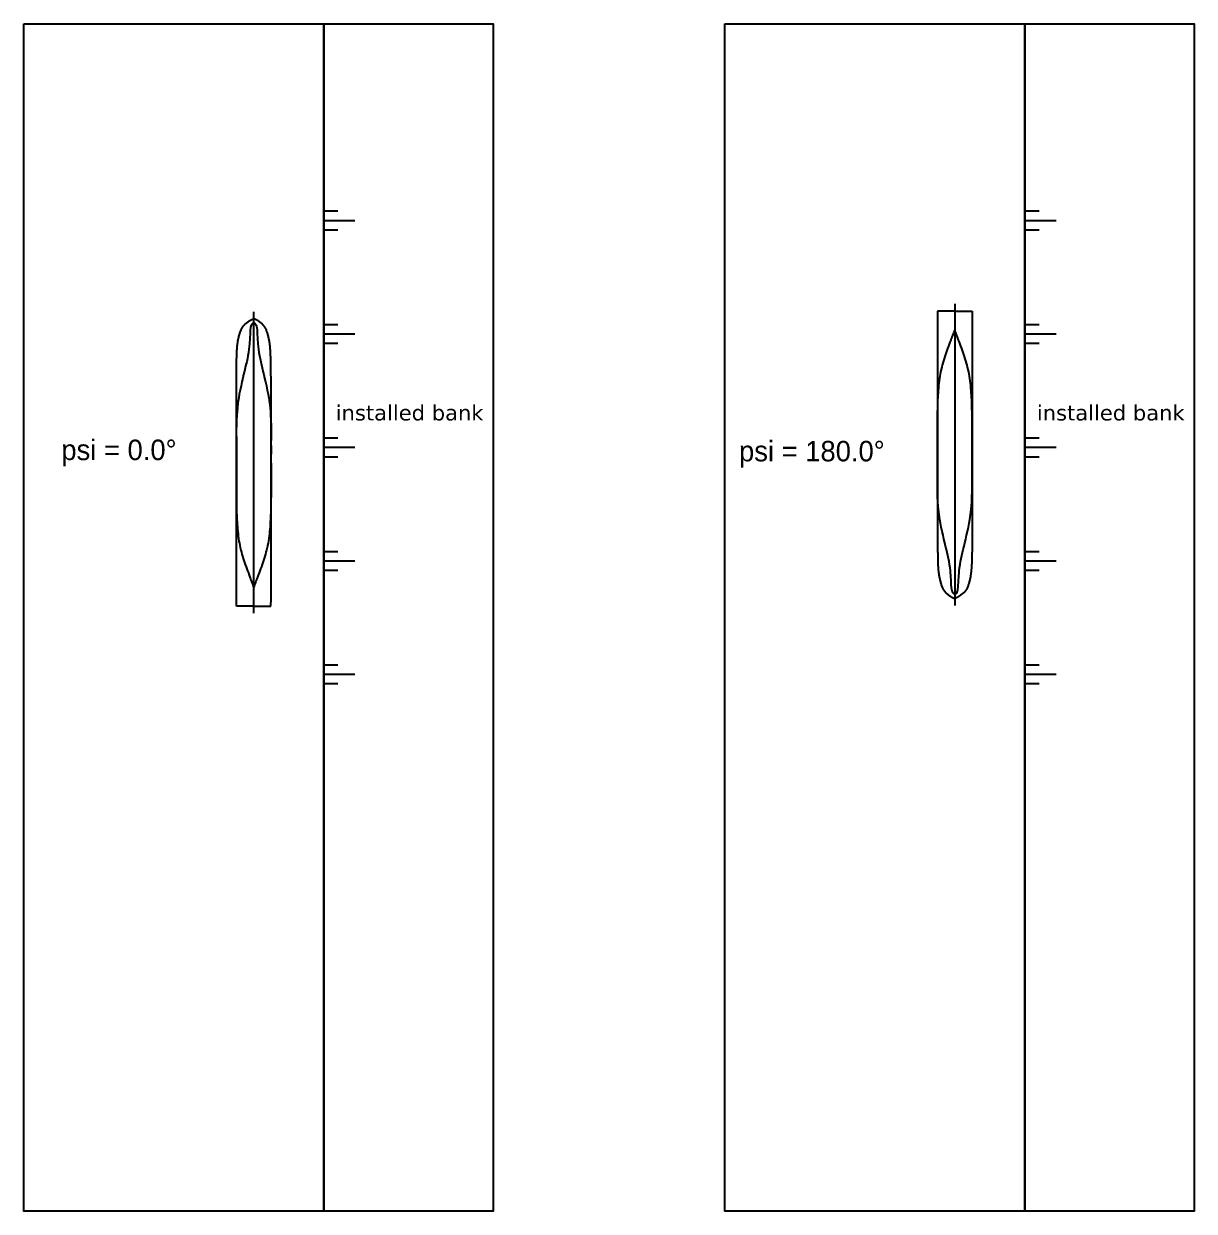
# Model space of a CAD drawing. Header units: millimetres. Extents: x -3509 to 35403, y 3238 to 21357.
# Drawn here: x -3509 to 14353, y 3238 to 21357 of the extents above; entities that cross this region are included whole.
import ezdxf

# ---------------------------------------------------------------- set-up
doc = ezdxf.new("R2010")
doc.units = ezdxf.units.MM
for name, color, linetype in [('Center', 7, 'Continuous'), ('Knuckle_lines', 7, 'Continuous'), ('waterlines', 7, 'Continuous')]:
    doc.layers.add(name, color=color, linetype=linetype)

msp = doc.modelspace()

# ---------------------------------------------------------------- linework, layer by layer
for p, q in [((1069.978, 18500.855), (1285.078, 18500.855)), ((11769.182, 18500.855), (11984.282, 18500.855)), ((1069.978, 18357.555), (1545.541, 18357.555)), ((11769.182, 18357.555), (12244.744, 18357.555)), ((1069.978, 18214.254), (1285.078, 18214.254)), ((11769.182, 18214.254), (11984.282, 18214.254)), ((1069.978, 16769.492), (1285.078, 16769.492)), ((11769.182, 16769.492), (11984.282, 16769.492)), ((1069.978, 16626.191), (1545.541, 16626.191)), ((11769.182, 16626.191), (12244.744, 16626.191)), ((1069.978, 16482.891), (1285.078, 16482.891)), ((11769.182, 16482.891), (11984.282, 16482.891)), ((1069.978, 15038.129), (1285.078, 15038.129)), ((1069.978, 14894.828), (1545.541, 14894.828)), ((11769.182, 15038.129), (11984.282, 15038.129)), ((11769.182, 14894.828), (12244.744, 14894.828)), ((1069.978, 14751.528), (1285.078, 14751.528)), ((11769.182, 14751.528), (11984.282, 14751.528)), ((1069.978, 13306.766), (1285.078, 13306.766)), ((11769.182, 13306.766), (11984.282, 13306.766)), ((1069.978, 13163.465), (1545.541, 13163.465)), ((11769.182, 13163.465), (12244.744, 13163.465)), ((1069.978, 13020.164), (1285.078, 13020.164)), ((11769.182, 13020.164), (11984.282, 13020.164)), ((1069.978, 11575.402), (1285.078, 11575.402)), ((1069.978, 11432.102), (1545.541, 11432.102)), ((11769.182, 11575.402), (11984.282, 11575.402)), ((11769.182, 11432.102), (12244.744, 11432.102)), ((1069.978, 11288.801), (1285.078, 11288.801)), ((11769.182, 11288.801), (11984.282, 11288.801))]:
    msp.add_line(p, q)
for points in [[(-3508.931, 21357.236), (1069.978, 21357.236), (1069.978, 3238.331), (-3508.931, 3238.331)], [(1069.978, 21357.236), (3653.758, 21357.236), (3653.758, 3238.331), (1069.978, 3238.331)], [(7190.273, 21357.236), (11769.182, 21357.236), (11769.182, 3238.331), (7190.273, 3238.331)], [(11769.182, 21357.236), (14352.962, 21357.236), (14352.962, 3238.331), (11769.182, 3238.331)]]:
    msp.add_lwpolyline(points, close=True)
at = {"layer": 'Center', "color": 4}
for p, q in [((10699.204, 17081.889), (10699.204, 12482.965)), ((0, 12362.768), (0, 16961.692))]:
    msp.add_line(p, q, dxfattribs=at)
at = {"layer": 'Knuckle_lines'}
for points in [[(-245.5, 16475.467), (-244.9, 16479.967), (-244.2, 16485.567), (-243.1, 16493.067), (-241.7, 16502.767), (-239.8, 16514.167), (-237.6, 16526.967), (-235.1, 16540.267), (-232.7, 16552.167), (-230.7, 16561.667), (-228.3, 16571.967), (-224.8, 16585.967), (-220.9, 16601.167), (-217.2, 16614.467), (-213.7, 16626.467), (-210, 16638.467), (-206.2, 16650.467), (-202.1, 16662.367), (-197.9, 16674.167), (-193.3, 16685.867), (-188.4, 16697.467), (-182.9, 16708.767), (-176.8, 16719.667), (-169.9, 16730.167), (-162.5, 16740.367), (-154.6, 16750.067), (-146.2, 16759.567), (-137.5, 16768.567), (-128.4, 16777.067), (-118.8, 16785.167), (-108.9, 16792.967), (-99, 16800.667), (-89, 16808.167), (-78.8, 16815.567), (-68.4, 16822.567), (-57.8, 16829.367), (-46.9, 16835.767), (-36, 16841.567), (-25.8, 16846.267), (-16.9, 16849.567), (-9.7, 16851.367), (-4.3, 16852.067), (0, 16852.167)], [(245.5, 16475.467), (244.9, 16479.967), (244.2, 16485.567), (243.1, 16493.067), (241.7, 16502.767), (239.8, 16514.167), (237.6, 16526.967), (235.1, 16540.267), (232.7, 16552.167), (230.7, 16561.667), (228.3, 16571.967), (224.8, 16585.967), (220.9, 16601.167), (217.2, 16614.467), (213.7, 16626.467), (210, 16638.467), (206.2, 16650.467), (202.1, 16662.367), (197.9, 16674.167), (193.3, 16685.867), (188.4, 16697.467), (182.9, 16708.767), (176.8, 16719.667), (169.9, 16730.167), (162.5, 16740.367), (154.6, 16750.067), (146.2, 16759.567), (137.5, 16768.567), (128.4, 16777.067), (118.8, 16785.167), (108.9, 16792.967), (99, 16800.667), (89, 16808.167), (78.8, 16815.567), (68.4, 16822.567), (57.8, 16829.367), (46.9, 16835.767), (36, 16841.567), (25.8, 16846.267), (16.9, 16849.567), (9.7, 16851.367), (4.3, 16852.067), (0, 16852.167)], [(10435.304, 16972.39), (10435.304, 16969.29), (10435.204, 16965.59), (10435.204, 16960.39), (10435.204, 16953.79), (10435.204, 16945.89), (10435.104, 16937.29), (10435.104, 16928.49), (10435.104, 16919.69), (10435.004, 16910.89), (10435.004, 16902.09), (10435.004, 16893.29), (10434.904, 16884.49), (10434.904, 16875.69), (10434.904, 16866.89), (10434.904, 16858.09), (10434.904, 16849.29), (10434.804, 16840.49), (10434.804, 16831.79), (10434.804, 16822.99), (10434.804, 16814.19), (10434.804, 16805.39), (10434.804, 16796.59), (10434.704, 16787.79), (10434.704, 16778.99), (10434.704, 16770.19), (10434.704, 16761.39), (10434.704, 16752.59), (10434.704, 16743.79), (10434.704, 16734.99), (10434.704, 16726.19), (10434.604, 16717.59), (10434.604, 16709.59), (10434.604, 16702.99), (10434.604, 16697.89), (10434.604, 16694.09), (10434.504, 14760.64)], [(10699.204, 16972.39), (10690.904, 16972.39), (10680.604, 16972.39), (10666.704, 16972.39), (10648.904, 16972.39), (10627.804, 16972.39), (10605.804, 16972.39), (10585.704, 16972.39), (10567.804, 16972.39), (10552.304, 16972.39), (10539.404, 16972.39), (10529.304, 16972.39), (10521.404, 16972.39), (10515.004, 16972.39), (10509.804, 16972.39), (10505.904, 16972.39), (10502.804, 16972.39), (10500.104, 16972.39), (10497.704, 16972.39), (10495.304, 16972.39), (10493.004, 16972.39), (10490.604, 16972.39), (10488.304, 16972.39), (10486.004, 16972.39), (10483.704, 16972.39), (10481.404, 16972.39), (10479.104, 16972.39), (10476.904, 16972.39), (10474.604, 16972.39), (10472.404, 16972.39), (10470.304, 16972.39), (10468.204, 16972.39), (10466.204, 16972.39), (10464.304, 16972.39), (10462.604, 16972.39), (10461.004, 16972.39), (10459.604, 16972.39), (10458.304, 16972.39), (10457.004, 16972.39), (10455.804, 16972.39), (10454.604, 16972.39), (10453.504, 16972.39), (10452.404, 16972.39), (10451.304, 16972.39), (10450.304, 16972.39), (10449.204, 16972.39), (10448.204, 16972.39), (10447.304, 16972.39), (10446.104, 16972.39), (10444.604, 16972.39), (10442.804, 16972.39), (10441.004, 16972.39), (10439.304, 16972.39), (10437.804, 16972.39), (10436.704, 16972.39), (10436.004, 16972.39), (10435.604, 16972.39), (10435.404, 16972.39), (10435.304, 16972.39)], [(10699.204, 16972.39), (10707.504, 16972.39), (10717.804, 16972.39), (10731.704, 16972.39), (10749.504, 16972.39), (10770.604, 16972.39), (10792.604, 16972.39), (10812.704, 16972.39), (10830.604, 16972.39), (10846.104, 16972.39), (10859.004, 16972.39), (10869.104, 16972.39), (10877.004, 16972.39), (10883.404, 16972.39), (10888.604, 16972.39), (10892.504, 16972.39), (10895.604, 16972.39), (10898.304, 16972.39), (10900.704, 16972.39), (10903.104, 16972.39), (10905.404, 16972.39), (10907.804, 16972.39), (10910.104, 16972.39), (10912.404, 16972.39), (10914.704, 16972.39), (10917.004, 16972.39), (10919.304, 16972.39), (10921.504, 16972.39), (10923.804, 16972.39), (10926.004, 16972.39), (10928.104, 16972.39), (10930.204, 16972.39), (10932.204, 16972.39), (10934.104, 16972.39), (10935.804, 16972.39), (10937.404, 16972.39), (10938.804, 16972.39), (10940.104, 16972.39), (10941.404, 16972.39), (10942.604, 16972.39), (10943.804, 16972.39), (10944.904, 16972.39), (10946.004, 16972.39), (10947.104, 16972.39), (10948.104, 16972.39), (10949.204, 16972.39), (10950.204, 16972.39), (10951.104, 16972.39), (10952.304, 16972.39), (10953.804, 16972.39), (10955.604, 16972.39), (10957.404, 16972.39), (10959.104, 16972.39), (10960.604, 16972.39), (10961.704, 16972.39), (10962.404, 16972.39), (10962.804, 16972.39), (10963.004, 16972.39), (10963.104, 16972.39)], [(10963.104, 16972.39), (10963.104, 16969.29), (10963.204, 16965.59), (10963.204, 16960.39), (10963.204, 16953.79), (10963.204, 16945.89), (10963.304, 16937.29), (10963.304, 16928.49), (10963.304, 16919.69), (10963.404, 16910.89), (10963.404, 16902.09), (10963.404, 16893.29), (10963.504, 16884.49), (10963.504, 16875.69), (10963.504, 16866.89), (10963.504, 16858.09), (10963.504, 16849.29), (10963.604, 16840.49), (10963.604, 16831.79), (10963.604, 16822.99), (10963.604, 16814.19), (10963.604, 16805.39), (10963.604, 16796.59), (10963.704, 16787.79), (10963.704, 16778.99), (10963.704, 16770.19), (10963.704, 16761.39), (10963.704, 16752.59), (10963.704, 16743.79), (10963.704, 16734.99), (10963.704, 16726.19), (10963.804, 16717.59), (10963.804, 16709.59), (10963.804, 16702.99), (10963.804, 16697.89), (10963.804, 16694.09), (10963.904, 14760.64)], [(-264.7, 14629.167), (-264.7, 14646.967), (-264.7, 14669.067), (-264.7, 14698.967), (-264.7, 14737.467), (-264.7, 14783.867), (-264.7, 14834.467), (-264.7, 14885.667), (-264.7, 14936.967), (-264.7, 14988.267), (-264.7, 15039.567), (-264.7, 15090.767), (-264.7, 15142.067), (-264.7, 15193.267), (-264.7, 15244.567), (-264.7, 15295.867), (-264.7, 15347.167), (-264.7, 15398.467), (-264.7, 15449.767), (-264.7, 15501.067), (-264.7, 15552.367), (-264.7, 15603.567), (-264.7, 15654.867), (-264.7, 15706.167), (-264.7, 15757.467), (-264.7, 15808.767), (-264.7, 15859.967), (-264.6, 15910.867), (-264.3, 15959.767), (-264, 16004.567), (-263.5, 16045.167), (-263.1, 16081.567), (-262.6, 16113.567), (-262.2, 16141.767), (-261.7, 16167.767), (-261.3, 16193.367), (-260.8, 16219.067), (-260.3, 16244.667), (-259.7, 16270.367), (-259, 16295.967), (-258.1, 16321.667), (-256.9, 16347.267), (-255.4, 16372.867), (-253.6, 16398.267), (-251.6, 16421.367), (-249.7, 16440.667), (-248, 16455.567), (-246.7, 16466.567), (-245.5, 16475.467)], [(264.7, 14629.167), (264.7, 14646.967), (264.7, 14669.067), (264.7, 14698.967), (264.7, 14737.467), (264.7, 14783.867), (264.7, 14834.467), (264.7, 14885.667), (264.7, 14936.967), (264.7, 14988.267), (264.7, 15039.567), (264.7, 15090.767), (264.7, 15142.067), (264.7, 15193.267), (264.7, 15244.567), (264.7, 15295.867), (264.7, 15347.167), (264.7, 15398.467), (264.7, 15449.767), (264.7, 15501.067), (264.7, 15552.367), (264.7, 15603.567), (264.7, 15654.867), (264.7, 15706.167), (264.7, 15757.467), (264.7, 15808.767), (264.7, 15859.967), (264.6, 15910.867), (264.3, 15959.767), (264, 16004.567), (263.5, 16045.167), (263.1, 16081.567), (262.6, 16113.567), (262.2, 16141.767), (261.7, 16167.767), (261.3, 16193.367), (260.8, 16219.067), (260.3, 16244.667), (259.7, 16270.367), (259, 16295.967), (258.1, 16321.667), (256.9, 16347.267), (255.4, 16372.867), (253.6, 16398.267), (251.6, 16421.367), (249.7, 16440.667), (248, 16455.567), (246.7, 16466.567), (245.5, 16475.467)], [(-263.9, 12472.267), (-263.9, 12475.367), (-264, 12479.067), (-264, 12484.267), (-264, 12490.867), (-264, 12498.767), (-264.1, 12507.367), (-264.1, 12516.167), (-264.1, 12524.967), (-264.2, 12533.767), (-264.2, 12542.567), (-264.2, 12551.367), (-264.3, 12560.167), (-264.3, 12568.967), (-264.3, 12577.767), (-264.3, 12586.567), (-264.3, 12595.367), (-264.4, 12604.167), (-264.4, 12612.867), (-264.4, 12621.667), (-264.4, 12630.467), (-264.4, 12639.267), (-264.4, 12648.067), (-264.5, 12656.867), (-264.5, 12665.667), (-264.5, 12674.467), (-264.5, 12683.267), (-264.5, 12692.067), (-264.5, 12700.867), (-264.5, 12709.667), (-264.5, 12718.467), (-264.6, 12727.067), (-264.6, 12735.067), (-264.6, 12741.667), (-264.6, 12746.767), (-264.6, 12750.567), (-264.7, 14684.017)], [(263.9, 12472.267), (263.9, 12475.367), (264, 12479.067), (264, 12484.267), (264, 12490.867), (264, 12498.767), (264.1, 12507.367), (264.1, 12516.167), (264.1, 12524.967), (264.2, 12533.767), (264.2, 12542.567), (264.2, 12551.367), (264.3, 12560.167), (264.3, 12568.967), (264.3, 12577.767), (264.3, 12586.567), (264.3, 12595.367), (264.4, 12604.167), (264.4, 12612.867), (264.4, 12621.667), (264.4, 12630.467), (264.4, 12639.267), (264.4, 12648.067), (264.5, 12656.867), (264.5, 12665.667), (264.5, 12674.467), (264.5, 12683.267), (264.5, 12692.067), (264.5, 12700.867), (264.5, 12709.667), (264.5, 12718.467), (264.6, 12727.067), (264.6, 12735.067), (264.6, 12741.667), (264.6, 12746.767), (264.6, 12750.567), (264.7, 14684.017)], [(10434.504, 14815.49), (10434.504, 14797.69), (10434.504, 14775.59), (10434.504, 14745.69), (10434.504, 14707.19), (10434.504, 14660.79), (10434.504, 14610.19), (10434.504, 14558.99), (10434.504, 14507.69), (10434.504, 14456.39), (10434.504, 14405.09), (10434.504, 14353.89), (10434.504, 14302.59), (10434.504, 14251.39), (10434.504, 14200.09), (10434.504, 14148.79), (10434.504, 14097.49), (10434.504, 14046.19), (10434.504, 13994.89), (10434.504, 13943.59), (10434.504, 13892.29), (10434.504, 13841.09), (10434.504, 13789.79), (10434.504, 13738.49), (10434.504, 13687.19), (10434.504, 13635.89), (10434.504, 13584.69), (10434.604, 13533.79), (10434.904, 13484.89), (10435.204, 13440.09), (10435.704, 13399.49), (10436.104, 13363.09), (10436.604, 13331.09), (10437.004, 13302.89), (10437.504, 13276.89), (10437.904, 13251.29), (10438.404, 13225.59), (10438.904, 13199.99), (10439.504, 13174.29), (10440.204, 13148.69), (10441.104, 13122.99), (10442.304, 13097.39), (10443.804, 13071.79), (10445.604, 13046.39), (10447.604, 13023.29), (10449.504, 13003.99), (10451.204, 12989.09), (10452.504, 12978.09), (10453.704, 12969.19)], [(10963.904, 14815.49), (10963.904, 14797.69), (10963.904, 14775.59), (10963.904, 14745.69), (10963.904, 14707.19), (10963.904, 14660.79), (10963.904, 14610.19), (10963.904, 14558.99), (10963.904, 14507.69), (10963.904, 14456.39), (10963.904, 14405.09), (10963.904, 14353.89), (10963.904, 14302.59), (10963.904, 14251.39), (10963.904, 14200.09), (10963.904, 14148.79), (10963.904, 14097.49), (10963.904, 14046.19), (10963.904, 13994.89), (10963.904, 13943.59), (10963.904, 13892.29), (10963.904, 13841.09), (10963.904, 13789.79), (10963.904, 13738.49), (10963.904, 13687.19), (10963.904, 13635.89), (10963.904, 13584.69), (10963.804, 13533.79), (10963.504, 13484.89), (10963.204, 13440.09), (10962.704, 13399.49), (10962.304, 13363.09), (10961.804, 13331.09), (10961.404, 13302.89), (10960.904, 13276.89), (10960.504, 13251.29), (10960.004, 13225.59), (10959.504, 13199.99), (10958.904, 13174.29), (10958.204, 13148.69), (10957.304, 13122.99), (10956.104, 13097.39), (10954.604, 13071.79), (10952.804, 13046.39), (10950.804, 13023.29), (10948.904, 13003.99), (10947.204, 12989.09), (10945.904, 12978.09), (10944.704, 12969.19)], [(10453.704, 12969.19), (10454.304, 12964.69), (10455.004, 12959.09), (10456.104, 12951.59), (10457.504, 12941.89), (10459.404, 12930.49), (10461.604, 12917.69), (10464.104, 12904.39), (10466.504, 12892.49), (10468.504, 12882.99), (10470.904, 12872.69), (10474.404, 12858.69), (10478.304, 12843.49), (10482.004, 12830.19), (10485.504, 12818.19), (10489.204, 12806.19), (10493.004, 12794.19), (10497.104, 12782.29), (10501.304, 12770.49), (10505.904, 12758.79), (10510.804, 12747.19), (10516.304, 12735.89), (10522.404, 12724.99), (10529.304, 12714.49), (10536.704, 12704.29), (10544.604, 12694.59), (10553.004, 12685.09), (10561.704, 12676.09), (10570.804, 12667.59), (10580.404, 12659.49), (10590.304, 12651.69), (10600.204, 12643.99), (10610.204, 12636.49), (10620.404, 12629.09), (10630.804, 12622.09), (10641.404, 12615.29), (10652.304, 12608.89), (10663.204, 12603.09), (10673.404, 12598.39), (10682.304, 12595.09), (10689.504, 12593.29), (10694.904, 12592.59), (10699.204, 12592.49)], [(10944.704, 12969.19), (10944.104, 12964.69), (10943.404, 12959.09), (10942.304, 12951.59), (10940.904, 12941.89), (10939.004, 12930.49), (10936.804, 12917.69), (10934.304, 12904.39), (10931.904, 12892.49), (10929.904, 12882.99), (10927.504, 12872.69), (10924.004, 12858.69), (10920.104, 12843.49), (10916.404, 12830.19), (10912.904, 12818.19), (10909.204, 12806.19), (10905.404, 12794.19), (10901.304, 12782.29), (10897.104, 12770.49), (10892.504, 12758.79), (10887.604, 12747.19), (10882.104, 12735.89), (10876.004, 12724.99), (10869.104, 12714.49), (10861.704, 12704.29), (10853.804, 12694.59), (10845.404, 12685.09), (10836.704, 12676.09), (10827.604, 12667.59), (10818.004, 12659.49), (10808.104, 12651.69), (10798.204, 12643.99), (10788.204, 12636.49), (10778.004, 12629.09), (10767.604, 12622.09), (10757.004, 12615.29), (10746.104, 12608.89), (10735.204, 12603.09), (10725.004, 12598.39), (10716.104, 12595.09), (10708.904, 12593.29), (10703.504, 12592.59), (10699.204, 12592.49)], [(0, 12472.267), (-8.3, 12472.267), (-18.6, 12472.267), (-32.5, 12472.267), (-50.3, 12472.267), (-71.4, 12472.267), (-93.4, 12472.267), (-113.5, 12472.267), (-131.4, 12472.267), (-146.9, 12472.267), (-159.8, 12472.267), (-169.9, 12472.267), (-177.8, 12472.267), (-184.2, 12472.267), (-189.4, 12472.267), (-193.3, 12472.267), (-196.4, 12472.267), (-199.1, 12472.267), (-201.5, 12472.267), (-203.9, 12472.267), (-206.2, 12472.267), (-208.6, 12472.267), (-210.9, 12472.267), (-213.2, 12472.267), (-215.5, 12472.267), (-217.8, 12472.267), (-220.1, 12472.267), (-222.3, 12472.267), (-224.6, 12472.267), (-226.8, 12472.267), (-228.9, 12472.267), (-231, 12472.267), (-233, 12472.267), (-234.9, 12472.267), (-236.6, 12472.267), (-238.2, 12472.267), (-239.6, 12472.267), (-240.9, 12472.267), (-242.2, 12472.267), (-243.4, 12472.267), (-244.6, 12472.267), (-245.7, 12472.267), (-246.8, 12472.267), (-247.9, 12472.267), (-248.9, 12472.267), (-250, 12472.267), (-251, 12472.267), (-251.9, 12472.267), (-253.1, 12472.267), (-254.6, 12472.267), (-256.4, 12472.267), (-258.2, 12472.267), (-259.9, 12472.267), (-261.4, 12472.267), (-262.5, 12472.267), (-263.2, 12472.267), (-263.6, 12472.267), (-263.8, 12472.267), (-263.9, 12472.267)], [(0, 12472.267), (8.3, 12472.267), (18.6, 12472.267), (32.5, 12472.267), (50.3, 12472.267), (71.4, 12472.267), (93.4, 12472.267), (113.5, 12472.267), (131.4, 12472.267), (146.9, 12472.267), (159.8, 12472.267), (169.9, 12472.267), (177.8, 12472.267), (184.2, 12472.267), (189.4, 12472.267), (193.3, 12472.267), (196.4, 12472.267), (199.1, 12472.267), (201.5, 12472.267), (203.9, 12472.267), (206.2, 12472.267), (208.6, 12472.267), (210.9, 12472.267), (213.2, 12472.267), (215.5, 12472.267), (217.8, 12472.267), (220.1, 12472.267), (222.3, 12472.267), (224.6, 12472.267), (226.8, 12472.267), (228.9, 12472.267), (231, 12472.267), (233, 12472.267), (234.9, 12472.267), (236.6, 12472.267), (238.2, 12472.267), (239.6, 12472.267), (240.9, 12472.267), (242.2, 12472.267), (243.4, 12472.267), (244.6, 12472.267), (245.7, 12472.267), (246.8, 12472.267), (247.9, 12472.267), (248.9, 12472.267), (250, 12472.267), (251, 12472.267), (251.9, 12472.267), (253.1, 12472.267), (254.6, 12472.267), (256.4, 12472.267), (258.2, 12472.267), (259.9, 12472.267), (261.4, 12472.267), (262.5, 12472.267), (263.2, 12472.267), (263.6, 12472.267), (263.8, 12472.267), (263.9, 12472.267)]]:
    msp.add_lwpolyline(points, dxfattribs=at)
at = {"layer": 'waterlines'}
for points in [[(0, 16789.367), (-15.2, 16787.067), (-27.7, 16775.367), (-35.3, 16759.367), (-41.3, 16742.767), (-47.4, 16718.967), (-51.3, 16685.667), (-53.4, 16650.567), (-55.3, 16615.467), (-57.5, 16573.867), (-59.9, 16532.967), (-62.6, 16495.567), (-64.2, 16475.467), (-64.5, 16471.867), (-68, 16435.167), (-73.2, 16390.567), (-80.4, 16339.767), (-88.3, 16292.367), (-96.7, 16248.567), (-106.9, 16199.867), (-117.5, 16152.867), (-128.3, 16107.867), (-140.7, 16058.367), (-153.8, 16005.767), (-166.7, 15951.767), (-180.2, 15892.567), (-193.5, 15832.967), (-207.2, 15768.167), (-219.5, 15705.667), (-229.1, 15650.867), (-240.7, 15573.367), (-249.6, 15497.167), (-254.5, 15443.067), (-258.4, 15386.267), (-262.1, 15307.267), (-264.2, 15229.667), (-265.1, 15164.667), (-265.2, 15098.067), (-264.6, 15029.067), (-264.1, 14963.767), (-264.5, 14885.567), (-264.7, 14822.067), (-263.9, 14747.567), (-263.9, 14681.767), (-264.7, 14631.467), (-264.7, 14629.167), (-264.7, 14593.567), (-264.7, 14542.967), (-264.7, 14494.767), (-264.7, 14469.767), (-264.7, 14463.167), (-264.7, 14431.767), (-264.7, 14395.367), (-264.7, 14358.967), (-264.7, 14322.567), (-264.7, 14286.067), (-264.6, 14249.767), (-264.5, 14216.267), (-264.4, 14179.967), (-264.2, 14143.567), (-263.9, 14107.067), (-263.5, 14070.467), (-263, 14038.867), (-262.4, 14002.467), (-261.6, 13966.067), (-260.8, 13934.267), (-259.8, 13897.667), (-258.5, 13861.267), (-257.2, 13827.867), (-255.5, 13791.667), (-253.5, 13755.267), (-251.4, 13718.867), (-248.9, 13682.467), (-246.1, 13646.067), (-242.9, 13609.767), (-239.2, 13573.367), (-234.8, 13537.067), (-229.9, 13500.767), (-224.3, 13464.567), (-218.9, 13433.167), (-211.6, 13396.667), (-204.3, 13363.767), (-195.6, 13327.367), (-187.5, 13295.967), (-179.2, 13265.267), (-169.7, 13232.067), (-159.4, 13198.467), (-149.2, 13166.767), (-138.7, 13135.467), (-127.8, 13104.467), (-116.7, 13073.367), (-104.6, 13040.367), (-93, 13008.867), (-81.3, 12977.067), (-69.4, 12945.467), (-57.8, 12914.067), (-48.2, 12886.167), (-41.3, 12869.667), (-39.9, 12866.467), (-31.5, 12844.067), (-22.5, 12820.067), (-14.2, 12797.967), (-5.9, 12775.867), (0, 12759.267)], [(0, 16789.367), (15.2, 16787.067), (27.7, 16775.367), (35.3, 16759.367), (41.3, 16742.767), (47.4, 16718.967), (51.3, 16685.667), (53.4, 16650.567), (55.3, 16615.467), (57.5, 16573.867), (59.9, 16532.967), (62.6, 16495.567), (64.2, 16475.467), (64.5, 16471.867), (68, 16435.167), (73.2, 16390.567), (80.4, 16339.767), (88.3, 16292.367), (96.7, 16248.567), (106.9, 16199.867), (117.5, 16152.867), (128.3, 16107.867), (140.7, 16058.367), (153.8, 16005.767), (166.7, 15951.767), (180.2, 15892.567), (193.5, 15832.967), (207.2, 15768.167), (219.5, 15705.667), (229.1, 15650.867), (240.7, 15573.367), (249.6, 15497.167), (254.5, 15443.067), (258.4, 15386.267), (262.1, 15307.267), (264.2, 15229.667), (265.1, 15164.667), (265.2, 15098.067), (264.6, 15029.067), (264.1, 14963.767), (264.5, 14885.567), (264.7, 14822.067), (263.9, 14747.567), (263.9, 14681.767), (264.7, 14631.467), (264.7, 14629.167), (264.7, 14593.567), (264.7, 14542.967), (264.7, 14494.767), (264.7, 14469.767), (264.7, 14463.167), (264.7, 14431.767), (264.7, 14395.367), (264.7, 14358.967), (264.7, 14322.567), (264.7, 14286.067), (264.6, 14249.767), (264.5, 14216.267), (264.4, 14179.967), (264.2, 14143.567), (263.9, 14107.067), (263.5, 14070.467), (263, 14038.867), (262.4, 14002.467), (261.6, 13966.067), (260.8, 13934.267), (259.8, 13897.667), (258.5, 13861.267), (257.2, 13827.867), (255.5, 13791.667), (253.5, 13755.267), (251.4, 13718.867), (248.9, 13682.467), (246.1, 13646.067), (242.9, 13609.767), (239.2, 13573.367), (234.8, 13537.067), (229.9, 13500.767), (224.3, 13464.567), (218.9, 13433.167), (211.6, 13396.667), (204.3, 13363.767), (195.6, 13327.367), (187.5, 13295.967), (179.2, 13265.267), (169.7, 13232.067), (159.4, 13198.467), (149.2, 13166.767), (138.7, 13135.467), (127.8, 13104.467), (116.7, 13073.367), (104.6, 13040.367), (93, 13008.867), (81.3, 12977.067), (69.4, 12945.467), (57.8, 12914.067), (48.2, 12886.167), (41.3, 12869.667), (39.9, 12866.467), (31.5, 12844.067), (22.5, 12820.067), (14.2, 12797.967), (5.9, 12775.867), (0, 12759.267)], [(10699.204, 12655.29), (10684.004, 12657.59), (10671.504, 12669.29), (10663.904, 12685.29), (10657.904, 12701.89), (10651.804, 12725.69), (10647.904, 12758.99), (10645.804, 12794.09), (10643.904, 12829.19), (10641.704, 12870.79), (10639.304, 12911.69), (10636.604, 12949.09), (10635.004, 12969.19), (10634.704, 12972.79), (10631.204, 13009.49), (10626.004, 13054.09), (10618.804, 13104.89), (10610.904, 13152.29), (10602.504, 13196.09), (10592.304, 13244.79), (10581.704, 13291.79), (10570.904, 13336.79), (10558.504, 13386.29), (10545.404, 13438.89), (10532.504, 13492.89), (10519.004, 13552.09), (10505.704, 13611.69), (10492.004, 13676.49), (10479.704, 13738.99), (10470.104, 13793.79), (10458.504, 13871.29), (10449.604, 13947.49), (10444.704, 14001.59), (10440.804, 14058.39), (10437.104, 14137.39), (10435.004, 14214.99), (10434.104, 14279.99), (10434.004, 14346.59), (10434.604, 14415.59), (10435.104, 14480.89), (10434.704, 14559.09), (10434.504, 14622.59), (10435.304, 14697.09), (10435.304, 14762.89), (10434.504, 14813.19), (10434.504, 14815.49), (10434.504, 14851.09), (10434.504, 14901.69), (10434.504, 14949.89), (10434.504, 14974.89), (10434.504, 14981.49), (10434.504, 15012.89), (10434.504, 15049.29), (10434.504, 15085.69), (10434.504, 15122.09), (10434.504, 15158.59), (10434.604, 15194.89), (10434.704, 15228.39), (10434.804, 15264.69), (10435.004, 15301.09), (10435.304, 15337.59), (10435.704, 15374.19), (10436.204, 15405.79), (10436.804, 15442.19), (10437.604, 15478.59), (10438.404, 15510.39), (10439.404, 15546.99), (10440.704, 15583.39), (10442.004, 15616.79), (10443.704, 15652.99), (10445.704, 15689.39), (10447.804, 15725.79), (10450.304, 15762.19), (10453.104, 15798.59), (10456.304, 15834.89), (10460.004, 15871.29), (10464.404, 15907.59), (10469.304, 15943.89), (10474.904, 15980.09), (10480.304, 16011.49), (10487.604, 16047.99), (10494.904, 16080.89), (10503.604, 16117.29), (10511.704, 16148.69), (10520.004, 16179.39), (10529.504, 16212.59), (10539.804, 16246.19), (10550.004, 16277.89), (10560.504, 16309.19), (10571.404, 16340.19), (10582.504, 16371.29), (10594.604, 16404.29), (10606.204, 16435.79), (10617.904, 16467.59), (10629.804, 16499.19), (10641.404, 16530.59), (10651.004, 16558.49), (10657.904, 16574.99), (10659.304, 16578.19), (10667.704, 16600.59), (10676.704, 16624.59), (10685.004, 16646.69), (10693.304, 16668.79), (10699.204, 16685.39)], [(10699.204, 12655.29), (10714.404, 12657.59), (10726.904, 12669.29), (10734.504, 12685.29), (10740.504, 12701.89), (10746.604, 12725.69), (10750.504, 12758.99), (10752.604, 12794.09), (10754.504, 12829.19), (10756.704, 12870.79), (10759.104, 12911.69), (10761.804, 12949.09), (10763.404, 12969.19), (10763.704, 12972.79), (10767.204, 13009.49), (10772.404, 13054.09), (10779.604, 13104.89), (10787.504, 13152.29), (10795.904, 13196.09), (10806.104, 13244.79), (10816.704, 13291.79), (10827.504, 13336.79), (10839.904, 13386.29), (10853.004, 13438.89), (10865.904, 13492.89), (10879.404, 13552.09), (10892.704, 13611.69), (10906.404, 13676.49), (10918.704, 13738.99), (10928.304, 13793.79), (10939.904, 13871.29), (10948.804, 13947.49), (10953.704, 14001.59), (10957.604, 14058.39), (10961.304, 14137.39), (10963.404, 14214.99), (10964.304, 14279.99), (10964.404, 14346.59), (10963.804, 14415.59), (10963.304, 14480.89), (10963.704, 14559.09), (10963.904, 14622.59), (10963.104, 14697.09), (10963.104, 14762.89), (10963.904, 14813.19), (10963.904, 14815.49), (10963.904, 14851.09), (10963.904, 14901.69), (10963.904, 14949.89), (10963.904, 14974.89), (10963.904, 14981.49), (10963.904, 15012.89), (10963.904, 15049.29), (10963.904, 15085.69), (10963.904, 15122.09), (10963.904, 15158.59), (10963.804, 15194.89), (10963.704, 15228.39), (10963.604, 15264.69), (10963.404, 15301.09), (10963.104, 15337.59), (10962.704, 15374.19), (10962.204, 15405.79), (10961.604, 15442.19), (10960.804, 15478.59), (10960.004, 15510.39), (10959.004, 15546.99), (10957.704, 15583.39), (10956.404, 15616.79), (10954.704, 15652.99), (10952.704, 15689.39), (10950.604, 15725.79), (10948.104, 15762.19), (10945.304, 15798.59), (10942.104, 15834.89), (10938.404, 15871.29), (10934.004, 15907.59), (10929.104, 15943.89), (10923.504, 15980.09), (10918.104, 16011.49), (10910.804, 16047.99), (10903.504, 16080.89), (10894.804, 16117.29), (10886.704, 16148.69), (10878.404, 16179.39), (10868.904, 16212.59), (10858.604, 16246.19), (10848.404, 16277.89), (10837.904, 16309.19), (10827.004, 16340.19), (10815.904, 16371.29), (10803.804, 16404.29), (10792.204, 16435.79), (10780.504, 16467.59), (10768.604, 16499.19), (10757.004, 16530.59), (10747.404, 16558.49), (10740.504, 16574.99), (10739.104, 16578.19), (10730.704, 16600.59), (10721.704, 16624.59), (10713.404, 16646.69), (10705.104, 16668.79), (10699.204, 16685.39)]]:
    msp.add_lwpolyline(points, dxfattribs=at)

# ---------------------------------------------------------------- texts
at = {"char_height": 234.14979, "width": 30932.92402, "attachment_point": 1}
for insert in [(1251.887, 15538.419), (11951.091, 15538.419)]:
    msp.add_mtext('{\\fVerdana|b0|i0|c0|p34;installed bank}', dxfattribs=dict(at, insert=insert))
at = {"layer": 'Center'}
for s, p in [('psi = 0.0°', (-2935.329, 14699.248)), ('psi = 180.0°', (7406.052, 14680.106))]:
    msp.add_text(s, height=312.5, dxfattribs=at).set_placement(p)

doc.saveas('drawing.dxf')
